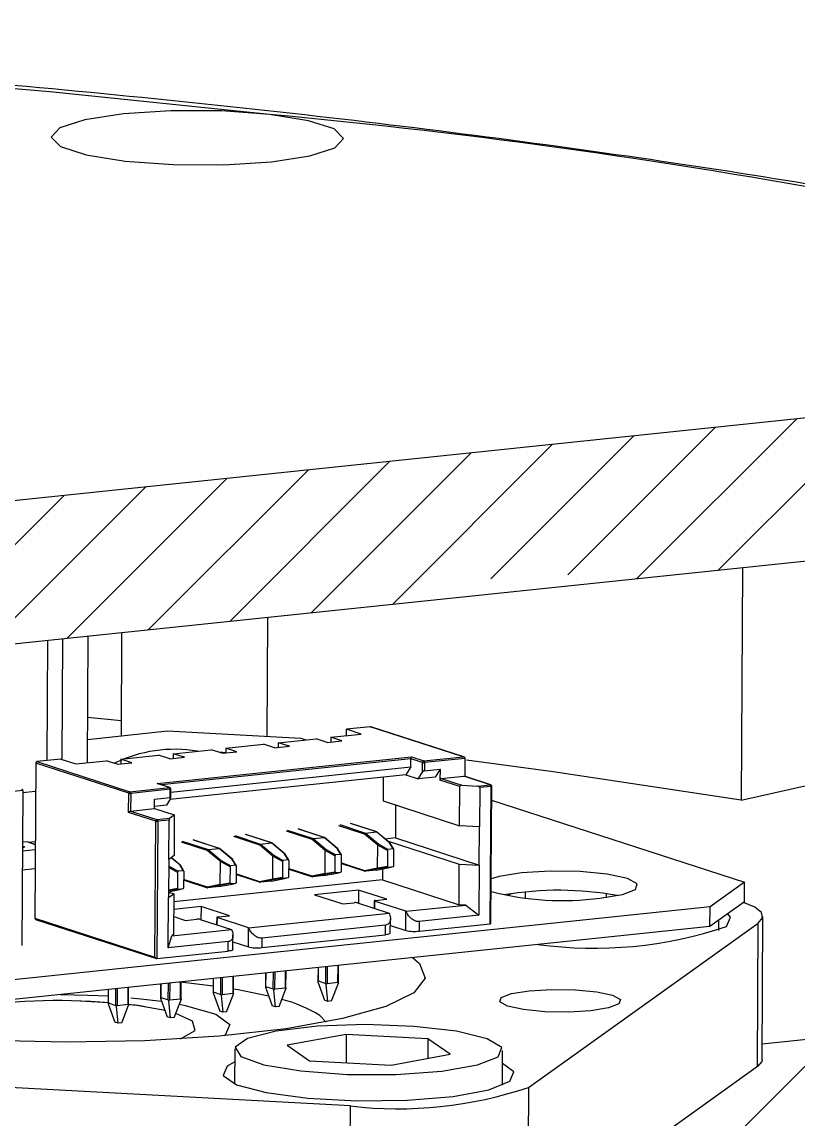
# Model space of a CAD drawing. Header units: millimetres. Extents: x 0 to 1189, y 0 to 841.
# Drawn here: x 637.2 to 685.1, y 663.8 to 731.4 of the extents above; entities that cross this region are included whole.
import ezdxf

# ---------------------------------------------------------------- set-up
doc = ezdxf.new("R2010")
doc.units = ezdxf.units.MM

# ---------------------------------------------------------------- blocks, each defined once
blk = doc.blocks.new('SW_HATCH_0')
at = {"color": 0, "linetype": 'Continuous', "lineweight": 18}
for p, q in [((91.619, 392.458), (101.487, 402.326)), ((96.634, 392.982), (106.502, 402.85)), ((87.372, 392.701), (96.472, 401.801)), ((82.64, 392.458), (91.457, 401.276)), ((71.56, 390.359), (81.428, 400.227)), ((76.575, 390.884), (86.443, 400.752)), ((66.545, 389.835), (76.413, 399.702)), ((61.531, 389.31), (71.399, 399.178)), ((56.516, 388.785), (66.384, 398.653)), ((46.486, 387.736), (56.354, 397.604)), ((51.501, 388.261), (61.369, 398.129)), ((93.991, 354.419), (103.859, 364.286))]:
    blk.add_line(p, q, dxfattribs=at)

msp = doc.modelspace()

# ---------------------------------------------------------------- linework, layer by layer
at = {"color": 7, "linetype": 'Continuous', "lineweight": 25}
for p, q in [((727.718, 711.381), (375.926, 674.578)), ((735.429, 703.352), (375.877, 665.738)), ((681.638, 697.724), (681.558, 683.416)), ((652.345, 687.339), (652.385, 694.664)), ((643.38, 693.722), (643.345, 687.371)), ((638.803, 685.85), (638.844, 693.248)), ((639.716, 685.913), (639.758, 693.343)), ((641.31, 693.506), (641.266, 685.716)), ((643.35, 688.294), (641.282, 688.497)), ((641.274, 687.154), (646.212, 687.671)), ((646.212, 687.671), (654.424, 687.227)), ((657.23, 687.386), (657.232, 687.778)), ((658.706, 687.932), (657.232, 687.778)), ((658.143, 687.482), (657.232, 687.778)), ((664.434, 686.075), (658.706, 687.932)), ((664.478, 686.067), (658.733, 687.929)), ((649.801, 686.609), (652.129, 686.853)), ((652.813, 686.631), (652.129, 686.853)), ((653.035, 686.948), (653.033, 686.654)), ((653.035, 686.948), (655.363, 687.191)), ((653.718, 686.726), (653.035, 686.948)), ((654.424, 687.227), (654.736, 687.126)), ((656.046, 686.969), (655.363, 687.191)), ((656.046, 686.969), (656.952, 687.064)), ((656.268, 687.286), (656.266, 686.992)), ((656.268, 687.286), (658.143, 687.482)), ((656.952, 687.064), (656.268, 687.286)), ((643.335, 685.933), (645.663, 686.176)), ((646.346, 685.955), (645.663, 686.176)), ((646.568, 686.271), (646.566, 685.978)), ((646.568, 686.271), (648.896, 686.515)), ((647.252, 686.049), (646.568, 686.271)), ((649.58, 686.293), (648.896, 686.515)), ((649.844, 686.321), (649.361, 686.364)), ((649.58, 686.293), (650.485, 686.388)), ((649.801, 686.609), (649.8, 686.316)), ((650.485, 686.388), (649.801, 686.609)), ((652.813, 686.631), (653.718, 686.726)), ((638.09, 685.687), (638.036, 676.139)), ((643.818, 683.83), (638.09, 685.687)), ((639.642, 685.937), (638.168, 685.783)), ((638.168, 685.783), (643.896, 683.926)), ((639.642, 685.937), (640.554, 685.642)), ((640.554, 685.642), (642.429, 685.838)), ((643.113, 685.616), (642.429, 685.838)), ((643.113, 685.616), (644.018, 685.711)), ((643.335, 685.933), (643.333, 685.639)), ((644.018, 685.711), (643.335, 685.933)), ((645.568, 684.427), (661.243, 686.067)), ((661.211, 685.956), (645.834, 684.347)), ((646.346, 685.955), (647.252, 686.049)), ((661.208, 685.455), (661.211, 685.956)), ((661.925, 685.724), (661.211, 685.956)), ((661.243, 686.067), (662.003, 685.821)), ((661.922, 685.135), (661.925, 685.724)), ((662.003, 685.821), (664.434, 686.075)), ((662.048, 685.717), (662.045, 685.216)), ((664.557, 685.98), (662.048, 685.717)), ((664.551, 684.862), (664.557, 685.98)), ((660.901, 684.964), (646.358, 683.442)), ((646.416, 683.907), (661.208, 685.455)), ((659.499, 684.817), (659.49, 683.355)), ((661.208, 685.455), (660.901, 684.964)), ((660.901, 684.964), (661.661, 684.717)), ((661.661, 684.717), (661.922, 685.135)), ((662.695, 684.826), (661.661, 684.717)), ((662.045, 685.216), (663.002, 685.317)), ((663.002, 685.317), (662.695, 684.826)), ((663.002, 685.317), (662.999, 684.639)), ((663.077, 684.735), (664.473, 684.881)), ((666.099, 684.354), (664.473, 684.881)), ((666.127, 684.352), (664.501, 684.879)), ((643.896, 683.926), (646.328, 684.181)), ((646.328, 684.181), (645.568, 684.427)), ((646.355, 684.178), (645.611, 684.419)), ((664.214, 684.245), (662.999, 684.639)), ((663.077, 684.735), (664.338, 684.326)), ((664.201, 681.828), (664.214, 684.245)), ((664.338, 684.326), (665.323, 684.273)), ((665.323, 684.273), (666.099, 684.354)), ((665.446, 684.178), (665.433, 681.762)), ((666.144, 684.251), (665.446, 684.178)), ((666.097, 675.794), (666.144, 684.251)), ((666.142, 675.852), (666.189, 684.265)), ((681.558, 683.416), (687.291, 684.684)), ((637.286, 684.006), (627.456, 682.978)), ((637.286, 684.006), (637.232, 674.458)), ((638.08, 683.938), (637.285, 683.855)), ((643.811, 682.651), (643.818, 683.83)), ((643.941, 683.823), (643.935, 682.733)), ((646.373, 684.078), (643.941, 683.823)), ((645.409, 682.887), (645.413, 683.476)), ((645.413, 683.476), (646.37, 683.577)), ((646.401, 683.511), (646.14, 683.094)), ((646.37, 683.577), (646.373, 684.078)), ((646.414, 683.546), (646.417, 684.092)), ((643.935, 682.733), (645.409, 682.887)), ((645.409, 682.887), (646.625, 682.493)), ((646.14, 683.094), (645.41, 683.017)), ((659.49, 683.355), (664.201, 681.828)), ((660.265, 683.104), (660.253, 681.079)), ((666.184, 683.415), (681.774, 678.361)), ((645.483, 682.109), (643.811, 682.651)), ((643.935, 682.733), (645.561, 682.206)), ((645.436, 673.74), (645.483, 682.109)), ((645.561, 682.206), (646.337, 682.287)), ((646.304, 682.176), (645.606, 682.103)), ((646.291, 679.759), (646.304, 682.176)), ((646.337, 682.287), (646.625, 682.493)), ((646.625, 682.493), (646.611, 679.988)), ((645.606, 682.103), (645.559, 673.645)), ((655.126, 680.979), (653.534, 681.495)), ((653.586, 681.559), (655.182, 681.042)), ((655.854, 681.113), (654.259, 681.63)), ((655.872, 681.111), (654.277, 681.628)), ((658.359, 681.317), (656.767, 681.833)), ((656.82, 681.898), (658.415, 681.38)), ((659.087, 681.451), (657.492, 681.968)), ((659.106, 681.449), (657.51, 681.966)), ((658.415, 681.38), (659.087, 681.451)), ((659.894, 680.768), (659.087, 681.451)), ((659.929, 680.756), (659.119, 681.442)), ((665.433, 681.762), (664.201, 681.828)), ((665.419, 679.404), (665.433, 681.762)), ((637.56, 680.842), (637.268, 680.812)), ((638.062, 680.68), (637.56, 680.842)), ((637.636, 680.818), (638.063, 680.862)), ((637.636, 680.818), (638.062, 680.68)), ((648.659, 680.303), (647.067, 680.818)), ((647.119, 680.883), (648.715, 680.366)), ((649.387, 680.436), (647.792, 680.953)), ((649.406, 680.434), (647.81, 680.951)), ((651.892, 680.641), (650.301, 681.157)), ((650.353, 681.221), (651.948, 680.704)), ((652.621, 680.774), (651.025, 681.291)), ((652.639, 680.772), (651.043, 681.29)), ((651.948, 680.704), (652.621, 680.774)), ((653.428, 680.092), (652.621, 680.774)), ((653.462, 680.08), (652.652, 680.765)), ((655.932, 680.296), (655.126, 680.979)), ((655.182, 681.042), (655.854, 681.113)), ((655.182, 681.042), (655.988, 680.359)), ((656.661, 680.43), (655.854, 681.113)), ((656.695, 680.418), (655.886, 681.103)), ((659.166, 680.634), (658.359, 681.317)), ((658.415, 681.38), (659.222, 680.698)), ((660.253, 681.079), (659.625, 681.013)), ((659.747, 680.91), (664.188, 679.471)), ((660.114, 680.406), (659.894, 680.768)), ((660.253, 681.079), (665.419, 679.404)), ((637.265, 680.29), (638.06, 680.374)), ((637.266, 680.571), (637.358, 680.551)), ((637.305, 680.546), (637.266, 680.555)), ((637.305, 680.543), (637.266, 680.552)), ((637.305, 680.546), (637.305, 680.543)), ((637.349, 680.524), (637.305, 680.543)), ((637.342, 680.5), (637.342, 680.497)), ((637.349, 680.515), (637.349, 680.52)), ((649.466, 679.62), (648.659, 680.303)), ((648.715, 680.366), (649.387, 680.436)), ((648.715, 680.366), (649.522, 679.683)), ((650.194, 679.753), (649.387, 680.436)), ((650.229, 679.741), (649.419, 680.427)), ((652.699, 679.958), (651.892, 680.641)), ((651.948, 680.704), (652.755, 680.021)), ((653.647, 679.729), (653.428, 680.092)), ((655.925, 678.898), (655.932, 680.296)), ((656.529, 679.974), (655.933, 680.3)), ((655.988, 680.359), (656.579, 680.036)), ((656.881, 680.067), (656.661, 680.43)), ((656.922, 680.047), (656.702, 680.409)), ((659.158, 679.236), (659.166, 680.634)), ((659.762, 680.312), (659.166, 680.638)), ((659.222, 680.698), (659.812, 680.374)), ((659.762, 680.312), (659.757, 679.332)), ((660.114, 680.406), (659.812, 680.374)), ((660.156, 680.385), (659.936, 680.747)), ((660.158, 679.374), (660.164, 680.354)), ((646.291, 679.759), (646.278, 677.402)), ((646.611, 679.988), (646.291, 679.759)), ((646.961, 679.415), (646.434, 679.861)), ((646.995, 679.403), (646.445, 679.869)), ((647.181, 679.053), (646.961, 679.415)), ((649.458, 678.221), (649.466, 679.62)), ((650.062, 679.297), (649.466, 679.624)), ((649.522, 679.683), (650.112, 679.359)), ((650.414, 679.391), (650.194, 679.753)), ((650.456, 679.37), (650.236, 679.733)), ((652.691, 678.559), (652.699, 679.958)), ((653.295, 679.635), (652.699, 679.962)), ((652.755, 680.021), (653.346, 679.698)), ((653.295, 679.635), (653.29, 678.655)), ((653.647, 679.729), (653.346, 679.698)), ((653.689, 679.708), (653.469, 680.071)), ((653.692, 678.697), (653.697, 679.677)), ((656.529, 679.974), (656.523, 678.993)), ((656.881, 680.067), (656.579, 680.036)), ((656.925, 679.035), (656.93, 680.016)), ((656.928, 679.538), (658.346, 679.078)), ((656.928, 679.497), (658.384, 679.025)), ((664.174, 676.966), (664.188, 679.471)), ((664.188, 679.471), (665.419, 679.404)), ((665.419, 679.404), (665.402, 676.31)), ((637.258, 679.112), (638.054, 679.195)), ((646.829, 678.959), (646.288, 679.255)), ((646.289, 679.344), (646.879, 679.021)), ((646.829, 678.959), (646.823, 677.979)), ((647.181, 679.053), (646.879, 679.021)), ((647.222, 679.032), (647.002, 679.394)), ((647.225, 678.021), (647.23, 679.001)), ((650.062, 679.297), (650.056, 678.317)), ((650.414, 679.391), (650.112, 679.359)), ((650.458, 678.359), (650.464, 679.339)), ((650.461, 678.861), (651.88, 678.401)), ((650.461, 678.82), (651.917, 678.348)), ((653.694, 679.199), (655.113, 678.74)), ((653.694, 679.159), (655.15, 678.687)), ((655.113, 678.74), (655.925, 678.898)), ((655.98, 678.843), (655.168, 678.685)), ((655.841, 678.755), (655.168, 678.685)), ((655.841, 678.755), (656.652, 678.913)), ((655.845, 678.756), (656.659, 678.914)), ((655.925, 678.894), (656.523, 678.993)), ((656.573, 678.942), (655.98, 678.843)), ((656.573, 678.942), (656.875, 678.973)), ((656.652, 678.913), (656.875, 678.973)), ((656.652, 678.913), (656.66, 678.916)), ((656.659, 678.914), (656.882, 678.975)), ((658.346, 679.078), (659.158, 679.236)), ((659.213, 679.181), (658.402, 679.023)), ((659.074, 679.093), (658.402, 679.023)), ((659.074, 679.093), (659.886, 679.252)), ((659.078, 679.094), (659.892, 679.253)), ((659.158, 679.232), (659.757, 679.332)), ((659.806, 679.28), (659.213, 679.181)), ((659.467, 679.17), (659.463, 678.493)), ((659.806, 679.28), (660.108, 679.312)), ((659.886, 679.252), (660.108, 679.312)), ((659.886, 679.252), (659.893, 679.254)), ((659.893, 679.253), (660.116, 679.313)), ((659.463, 678.493), (646.595, 677.147)), ((647.227, 678.482), (648.683, 678.01)), ((647.228, 678.523), (648.646, 678.063)), ((648.646, 678.063), (649.458, 678.221)), ((649.513, 678.166), (648.702, 678.008)), ((649.374, 678.079), (648.702, 678.008)), ((649.374, 678.079), (650.186, 678.237)), ((649.378, 678.079), (650.192, 678.238)), ((649.458, 678.217), (650.056, 678.317)), ((650.106, 678.265), (649.513, 678.166)), ((650.106, 678.265), (650.408, 678.297)), ((650.186, 678.237), (650.408, 678.297)), ((650.186, 678.237), (650.193, 678.239)), ((650.193, 678.238), (650.415, 678.298)), ((651.88, 678.401), (652.691, 678.559)), ((652.747, 678.505), (651.935, 678.346)), ((652.608, 678.417), (651.935, 678.346)), ((652.608, 678.417), (653.419, 678.575)), ((652.611, 678.417), (653.425, 678.576)), ((652.692, 678.555), (653.29, 678.655)), ((653.339, 678.604), (652.747, 678.505)), ((653.339, 678.604), (653.641, 678.635)), ((653.419, 678.575), (653.641, 678.635)), ((653.419, 678.575), (653.427, 678.578)), ((653.426, 678.576), (653.649, 678.636)), ((659.463, 678.493), (664.174, 676.966)), ((681.774, 678.361), (679.639, 676.835)), ((681.767, 677.149), (681.774, 678.361)), ((646.261, 674.307), (646.278, 677.402)), ((646.278, 677.402), (646.598, 677.631)), ((646.28, 677.888), (646.823, 677.979)), ((646.873, 677.927), (646.28, 677.828)), ((646.28, 677.767), (646.958, 677.899)), ((646.28, 677.767), (646.952, 677.898)), ((646.28, 677.734), (646.598, 677.631)), ((646.598, 677.631), (646.584, 675.126)), ((646.873, 677.927), (647.175, 677.959)), ((646.952, 677.898), (647.175, 677.959)), ((646.952, 677.898), (646.96, 677.901)), ((646.959, 677.9), (647.182, 677.96)), ((657.978, 677.865), (655.262, 677.581)), ((655.262, 677.581), (657.01, 677.014)), ((657.978, 677.865), (657.974, 677.062)), ((659.726, 677.299), (657.978, 677.865)), ((667.363, 677.638), (667.195, 677.518)), ((668.243, 677.744), (668.241, 677.374)), ((673.25, 677.644), (673.249, 677.418)), ((679.639, 676.835), (633.079, 671.964)), ((648.278, 676.85), (646.593, 676.674)), ((648.278, 676.85), (648.274, 676.048)), ((650.025, 676.284), (648.278, 676.85)), ((657.01, 677.014), (657.721, 677.089)), ((657.926, 677.078), (659.863, 676.45)), ((658.94, 677.2), (658.938, 676.75)), ((658.961, 677.186), (658.958, 676.743)), ((660.898, 676.558), (658.961, 677.186)), ((659.014, 677.224), (659.726, 677.299)), ((660.898, 676.558), (664.584, 676.944)), ((664.584, 676.944), (664.174, 676.966)), ((664.584, 676.944), (665.402, 676.31)), ((681.767, 677.149), (679.633, 675.622)), ((679.633, 675.622), (679.639, 676.835)), ((638.036, 676.139), (645.436, 673.74)), ((638.086, 676.061), (645.532, 673.648)), ((646.59, 676.233), (647.309, 676)), ((647.309, 676), (648.021, 676.074)), ((648.226, 676.063), (650.163, 675.435)), ((649.24, 676.186), (649.238, 675.735)), ((649.261, 676.171), (649.258, 675.728)), ((651.198, 675.543), (649.261, 676.171)), ((649.314, 676.209), (650.025, 676.284)), ((651.198, 675.543), (659.863, 676.45)), ((659.94, 675.214), (659.944, 676.1)), ((660.892, 675.379), (660.898, 676.558)), ((665.402, 676.31), (661.716, 675.924)), ((680.186, 675.374), (680.189, 676.02)), ((682.849, 667.408), (682.898, 676.248)), ((679.633, 675.622), (633.072, 670.752)), ((646.477, 675.049), (650.163, 675.435)), ((651.191, 674.365), (651.198, 675.543)), ((659.647, 675.708), (652.016, 674.91)), ((659.643, 675.118), (659.647, 675.708)), ((659.942, 675.687), (660.892, 675.379)), ((661.716, 675.924), (661.713, 675.335)), ((661.713, 675.335), (666.097, 675.794)), ((668.46, 665.711), (682.609, 675.828)), ((682.56, 666.987), (682.609, 675.828)), ((646.261, 674.307), (646.477, 675.049)), ((649.947, 674.693), (646.261, 674.307)), ((646.584, 675.126), (646.477, 675.049)), ((649.943, 674.104), (649.947, 674.693)), ((650.239, 674.199), (650.244, 675.085)), ((650.242, 674.672), (651.191, 674.365)), ((652.013, 674.32), (659.643, 675.118)), ((652.016, 674.91), (652.013, 674.32)), ((645.559, 673.645), (649.943, 674.104)), ((652.252, 672.758), (652.247, 671.903)), ((652.26, 672.759), (652.255, 671.931)), ((652.726, 671.778), (652.732, 672.808)), ((652.814, 672.817), (652.809, 671.774)), ((653.481, 671.844), (653.487, 672.887)), ((653.511, 671.82), (653.517, 672.89)), ((655.485, 673.096), (655.48, 672.241)), ((655.493, 673.097), (655.489, 672.269)), ((655.96, 672.117), (655.966, 673.147)), ((656.048, 673.155), (656.042, 672.112)), ((656.715, 672.182), (656.72, 673.226)), ((656.744, 672.158), (656.75, 673.229)), ((645.785, 672.082), (645.78, 671.227)), ((645.793, 672.082), (645.789, 671.254)), ((646.26, 671.102), (646.265, 672.132)), ((646.348, 672.14), (646.342, 671.097)), ((647.014, 671.168), (647.02, 672.211)), ((647.044, 671.144), (647.05, 672.214)), ((649.018, 672.42), (649.014, 671.565)), ((649.027, 672.421), (649.022, 671.593)), ((649.493, 671.44), (649.499, 672.47)), ((649.581, 672.479), (649.575, 671.436)), ((650.248, 671.506), (650.254, 672.549)), ((650.277, 671.482), (650.283, 672.552)), ((655.482, 672.213), (655.892, 671.077)), ((655.489, 672.269), (655.96, 672.117)), ((656.098, 671.01), (655.996, 672.047)), ((656.042, 672.112), (656.715, 672.182)), ((656.32, 671.033), (656.742, 672.125)), ((656.743, 672.158), (656.742, 672.125)), ((642.552, 671.743), (642.547, 670.888)), ((642.56, 671.744), (642.555, 670.916)), ((643.026, 670.764), (643.032, 671.794)), ((643.114, 671.802), (643.108, 670.759)), ((643.781, 670.829), (643.787, 671.872)), ((643.81, 670.805), (643.816, 671.876)), ((649.015, 671.537), (649.425, 670.4)), ((649.022, 671.593), (649.493, 671.44)), ((649.631, 670.333), (649.529, 671.37)), ((649.575, 671.436), (650.248, 671.506)), ((649.853, 670.356), (650.275, 671.448)), ((650.276, 671.482), (650.275, 671.448)), ((652.249, 671.875), (652.659, 670.738)), ((652.255, 671.931), (652.726, 671.778)), ((652.865, 670.671), (652.763, 671.708)), ((652.809, 671.774), (653.481, 671.844)), ((653.086, 670.695), (653.508, 671.787)), ((653.51, 671.82), (653.508, 671.787)), ((682.855, 668.4), (716.511, 671.921)), ((642.582, 670.921), (640.832, 671.016)), ((642.549, 670.86), (642.958, 669.724)), ((642.555, 670.916), (643.026, 670.764)), ((643.165, 669.657), (643.063, 670.694)), ((643.108, 670.759), (643.781, 670.829)), ((643.386, 669.68), (643.808, 670.772)), ((643.809, 670.805), (643.808, 670.772)), ((644.31, 670.745), (643.848, 670.802)), ((646.056, 670.438), (644.31, 670.745)), ((645.782, 671.199), (646.192, 670.062)), ((645.789, 671.254), (646.26, 671.102)), ((646.398, 669.995), (646.296, 671.032)), ((646.342, 671.097), (647.014, 671.168)), ((646.619, 670.018), (647.042, 671.11)), ((647.043, 671.144), (647.042, 671.11)), ((652.865, 670.671), (652.659, 670.738)), ((653.086, 670.695), (652.865, 670.671)), ((656.098, 671.01), (655.892, 671.077)), ((656.32, 671.033), (656.098, 671.01)), ((646.398, 669.995), (646.192, 670.062)), ((646.619, 670.018), (646.398, 669.995)), ((649.631, 670.333), (649.425, 670.4)), ((649.853, 670.356), (649.631, 670.333)), ((655.98, 669.733), (655.6, 670.129)), ((643.165, 669.657), (642.958, 669.724)), ((643.386, 669.68), (643.165, 669.657)), ((648.584, 668.8), (648.584, 668.83)), ((657.224, 668.973), (653.578, 668.3)), ((657.224, 668.973), (657.215, 667.233)), ((662.253, 668.701), (657.224, 668.973)), ((662.253, 668.701), (662.247, 667.499)), ((663.636, 667.756), (662.253, 668.701)), ((650.357, 668.074), (650.345, 665.927)), ((653.578, 668.3), (654.96, 667.354)), ((666.845, 665.835), (666.857, 667.982)), ((657.485, 664.563), (603.049, 667.505)), ((654.96, 667.354), (659.989, 667.083)), ((659.989, 667.083), (663.636, 667.756)), ((682.56, 666.987), (668.411, 656.87)), ((668.46, 665.711), (668.411, 656.87)), ((657.436, 655.722), (657.485, 664.563))]:
    msp.add_line(p, q, dxfattribs=at)
at = {"color": 7, "linetype": 'Continuous', "lineweight": 25, "flags": 128}
for points in [[(652.491, 725.661), (638.951, 727.05), (624.923, 728.248), (610.486, 729.249), (595.721, 730.046), (580.711, 730.637), (565.539, 731.017), (550.291, 731.185), (535.051, 731.138), (519.904, 730.879), (504.937, 730.407), (490.231, 729.726), (475.87, 728.84), (461.934, 727.753), (448.5, 726.471)], [(652.491, 725.661), (649.546, 725.873), (646.421, 725.885), (643.492, 725.697), (641.112, 725.33), (639.57, 724.829), (639.05, 724.255), (639.616, 723.676), (641.199, 723.163), (643.609, 722.777), (646.554, 722.566), (649.679, 722.553), (652.608, 722.742), (654.987, 723.108), (656.53, 723.609), (657.05, 724.184), (656.484, 724.762), (654.901, 725.275), (652.491, 725.661)], [(658.706, 687.932), (658.721, 687.932), (658.733, 687.929)], [(681.558, 683.416), (669.975, 685.144), (664.637, 685.861)], [(664.473, 684.881), (664.489, 684.881), (664.501, 684.879)], [(646.355, 684.178), (646.343, 684.181), (646.328, 684.181)], [(666.127, 684.352), (666.114, 684.354), (666.099, 684.354)], [(666.144, 684.251), (666.159, 684.253), (666.171, 684.255), (666.18, 684.258), (666.186, 684.261), (666.189, 684.265), (666.189, 684.265)], [(646.373, 684.078), (646.387, 684.079), (646.399, 684.082), (646.408, 684.085), (646.414, 684.088), (646.417, 684.091), (646.417, 684.092)], [(672.853, 677.371), (674.241, 677.595), (675.051, 677.904), (675.158, 678.251), (674.548, 678.583), (673.312, 678.849), (671.639, 679.01), (669.784, 679.04), (668.029, 678.935), (666.641, 678.711), (666.157, 678.565)], [(659.014, 677.224), (658.99, 677.221), (658.971, 677.217), (658.955, 677.213), (658.945, 677.207), (658.94, 677.202), (658.942, 677.197), (658.949, 677.191), (658.961, 677.186)], [(682.609, 675.828), (682.883, 676.153), (682.812, 676.483), (682.399, 676.806), (681.696, 677.098)], [(649.314, 676.209), (649.29, 676.206), (649.27, 676.202), (649.255, 676.198), (649.245, 676.193), (649.24, 676.187), (649.241, 676.182), (649.248, 676.176), (649.261, 676.171)], [(680.65, 675.623), (680.899, 676.205), (680.73, 676.407)], [(659.94, 675.214), (659.939, 675.207), (659.92, 675.186), (659.88, 675.165), (659.818, 675.147), (659.739, 675.131), (659.643, 675.118)], [(650.239, 674.199), (650.238, 674.192), (650.22, 674.171), (650.179, 674.15), (650.118, 674.132), (650.038, 674.116), (649.943, 674.104)], [(661.309, 673.705), (661.746, 673.342), (662.089, 672.432), (661.382, 671.534)], [(649.016, 671.954), (647.01, 672.189), (646.907, 672.199)], [(661.382, 671.534), (659.656, 670.692), (656.992, 669.944), (653.516, 669.325), (649.389, 668.865), (644.805, 668.584), (639.978, 668.497), (635.133, 668.606), (633.028, 668.717)], [(639.608, 671.435), (641.296, 671.4), (642.549, 671.34)], [(652.443, 671.337), (650.571, 671.716), (650.279, 671.765)], [(674.031, 670.85), (673.394, 670.607), (672.301, 670.431), (670.919, 670.348), (669.458, 670.372), (668.141, 670.498), (667.168, 670.708), (666.688, 670.97), (666.772, 671.243), (667.41, 671.486), (668.502, 671.662), (669.884, 671.745), (671.345, 671.721), (672.662, 671.595), (673.635, 671.385), (674.116, 671.123), (674.031, 670.85)], [(643.953, 671.234), (644.568, 671.173), (645.849, 671.014)], [(646.935, 670.834), (647.299, 670.762), (649.195, 670.211), (650.05, 669.579), (649.771, 668.936), (649.71, 668.892)], [(647.009, 668.693), (647.911, 669.213), (647.758, 669.791), (646.714, 670.264)], [(666.591, 667.596), (666.802, 668.162), (665.906, 668.709), (664.024, 669.164), (661.41, 669.466), (658.418, 669.573), (655.451, 669.472), (652.911, 669.176), (651.14, 668.725), (650.377, 668.179), (650.726, 667.614), (652.139, 667.104), (654.426, 666.719), (657.277, 666.51), (660.308, 666.507), (663.109, 666.709), (665.302, 667.089), (666.591, 667.596)], [(650.352, 667.274), (649.888, 667.025), (649.639, 666.443), (650.471, 665.874), (652.283, 665.388), (654.856, 665.042), (657.882, 664.878), (660.993, 664.917), (663.816, 665.153), (666.009, 665.558), (667.309, 666.084), (667.309, 666.084)], [(682.849, 667.408), (682.834, 667.312), (682.56, 666.987)], [(667.309, 666.084), (667.558, 666.666), (666.852, 667.182)]]:
    msp.add_lwpolyline(points, dxfattribs=at)
at = {"color": 7, "linetype": 'Continuous', "lineweight": 25}
for centre, radius, start, end in [((615.242, 324.166), 403.22, 73.80285, 84.69952), ((646.677, 677.934), 8.605, 80.75369, 115.8555), ((638.185, 685.69), 0.0952, 100.30875, 181.74194), ((662.02, 685.727), 0.0952, 100.30875, 181.74194), ((662.006, 686.077), 0.362, 257.10535, 276.70745), ((661.939, 685.731), 0.11, 352.8319, 54.37852), ((646.263, 684.091), 0.11, 352.8319, 54.37852), ((646.327, 684.092), 0.09, 359.68076, 72.03992), ((663.094, 684.642), 0.0952, 100.30875, 181.74194), ((666.035, 684.265), 0.11, 352.8319, 54.37852), ((666.099, 684.266), 0.09, 359.68076, 72.03992), ((637.176, 684.02), 0.11, 352.8319, 54.37853), ((643.913, 683.833), 0.0952, 100.30875, 181.74194), ((643.899, 684.183), 0.362, 257.10535, 276.70745), ((643.832, 683.837), 0.11, 352.8319, 54.37852), ((645.578, 682.112), 0.0952, 100.30875, 181.74194), ((645.564, 682.462), 0.362, 257.10535, 276.70745), ((645.497, 682.116), 0.11, 352.8319, 54.37852), ((670.541, 694.25), 17.037, 255.07424, 277.80104), ((670.328, 657.755), 20.098, 79.67382, 99.6877), ((657.791, 676.489), 0.604, 77.10535, 96.70745), ((638.114, 676.134), 0.0782, 176.62846, 248.87357), ((648.091, 675.474), 0.604, 77.10535, 96.70745), ((661.431, 677.734), 2.416, 257.10535, 276.70745), ((672.47, 699.921), 25.638, 262.3036, 288.60444), ((651.731, 676.719), 2.416, 257.10535, 276.70745), ((639.445, 633.356), 37.698, 85.17976, 99.24498), ((651.351, 663.4), 7.958, 57.73039, 76.16806), ((660.423, 689.511), 25.121, 263.28513, 288.65927)]:
    msp.add_arc(centre, radius, start, end, dxfattribs=at)
for points, knots in [([(730.444, 711.101), (729.127, 711.518), (725.242, 712.747), (718.22, 714.688), (709.159, 716.876), (699.435, 718.921), (689.097, 720.824), (678.176, 722.582), (666.713, 724.193), (654.755, 725.651), (642.35, 726.954), (629.551, 728.096), (616.411, 729.073), (602.989, 729.881), (589.341, 730.519), (575.529, 730.982), (561.613, 731.27), (547.654, 731.381), (533.715, 731.314), (519.856, 731.071), (506.14, 730.651), (492.627, 730.057), (479.376, 729.29), (466.445, 728.355), (453.89, 727.254), (441.765, 725.992), (430.122, 724.572), (419.008, 722.999), (408.469, 721.278), (398.544, 719.412), (389.27, 717.403), (380.675, 715.253), (372.781, 712.956), (365.601, 710.5), (359.137, 707.857), (353.382, 704.973), (348.564, 701.896), (344.773, 698.665), (341.971, 695.356), (340.063, 691.9), (338.935, 688.555), (338.901, 686.362), (338.886, 685.438)], [0, 0, 0, 0, 0.013683, 0.040388, 0.066882, 0.093196, 0.119382, 0.145475, 0.171498, 0.19747, 0.223402, 0.249304, 0.275183, 0.301044, 0.326892, 0.35273, 0.378563, 0.404392, 0.430221, 0.456051, 0.481886, 0.507727, 0.533579, 0.559445, 0.585329, 0.611237, 0.637175, 0.663154, 0.689184, 0.715282, 0.74147, 0.767779, 0.794257, 0.820973, 0.848028, 0.875571, 0.903756, 0.928611, 0.950145, 0.969264, 0.987052, 1, 1, 1, 1]), ([(661.211, 685.956), (661.211, 685.964), (661.212, 685.982), (661.216, 686.01), (661.223, 686.036), (661.233, 686.057), (661.24, 686.063), (661.243, 686.067)], [0, 0, 0, 0, 0.146754, 0.316126, 0.510248, 0.757793, 1, 1, 1, 1]), ([(664.557, 685.98), (664.556, 685.988), (664.554, 686.006), (664.538, 686.031), (664.511, 686.054), (664.475, 686.07), (664.448, 686.073), (664.434, 686.075)], [0, 0, 0, 0, 0.146754, 0.316126, 0.510248, 0.757793, 1, 1, 1, 1]), ([(662.045, 685.216), (662.038, 685.215), (662.021, 685.212), (661.994, 685.2), (661.965, 685.182), (661.939, 685.159), (661.927, 685.143), (661.922, 685.135)], [0, 0, 0, 0, 0.1467542, 0.3161257, 0.5102478, 0.7577933, 1, 1, 1, 1]), ([(645.611, 684.419), (645.61, 684.419), (645.596, 684.425), (645.582, 684.426), (645.568, 684.427)], [0, 0, 0, 0, 0.078174, 1, 1, 1, 1]), ([(664.338, 684.326), (664.321, 684.326), (664.287, 684.325), (664.248, 684.306), (664.226, 684.284), (664.216, 684.265), (664.215, 684.251), (664.214, 684.245)], [0, 0, 0, 0, 0.31012, 0.616121, 0.758896, 0.886022, 1, 1, 1, 1]), ([(665.446, 684.178), (665.445, 684.186), (665.443, 684.204), (665.426, 684.23), (665.4, 684.252), (665.364, 684.268), (665.337, 684.272), (665.323, 684.273)], [0, 0, 0, 0, 0.1467542, 0.3161257, 0.5102478, 0.7577933, 1, 1, 1, 1]), ([(646.401, 683.511), (646.407, 683.521), (646.417, 683.541), (646.413, 683.562), (646.4, 683.573), (646.387, 683.577), (646.375, 683.577), (646.37, 683.577)], [0, 0, 0, 0, 0.31012, 0.616121, 0.758896, 0.886022, 1, 1, 1, 1]), ([(643.811, 682.651), (643.819, 682.661), (643.834, 682.682), (643.867, 682.707), (643.896, 682.722), (643.917, 682.73), (643.929, 682.732), (643.935, 682.733)], [0, 0, 0, 0, 0.31012, 0.616121, 0.758896, 0.886022, 1, 1, 1, 1]), ([(646.337, 682.287), (646.332, 682.282), (646.324, 682.273), (646.313, 682.245), (646.308, 682.217), (646.305, 682.196), (646.305, 682.182), (646.304, 682.176)], [0, 0, 0, 0, 0.31012, 0.616121, 0.758896, 0.886022, 1, 1, 1, 1]), ([(659.119, 681.441), (659.114, 681.445), (659.105, 681.451), (659.093, 681.451), (659.087, 681.451)], [0, 0, 0, 0, 0.513007, 1, 1, 1, 1]), ([(652.652, 680.765), (652.647, 680.768), (652.638, 680.774), (652.626, 680.774), (652.621, 680.774)], [0, 0, 0, 0, 0.513007, 1, 1, 1, 1]), ([(655.126, 680.979), (655.127, 680.987), (655.13, 681.005), (655.146, 681.025), (655.164, 681.038), (655.176, 681.041), (655.182, 681.042)], [0, 0, 0, 0, 0.271315, 0.563805, 0.790595, 1, 1, 1, 1]), ([(655.885, 681.103), (655.881, 681.106), (655.872, 681.113), (655.86, 681.113), (655.854, 681.113)], [0, 0, 0, 0, 0.513007, 1, 1, 1, 1]), ([(658.359, 681.317), (658.36, 681.326), (658.364, 681.343), (658.379, 681.364), (658.397, 681.377), (658.409, 681.379), (658.415, 681.38)], [0, 0, 0, 0, 0.271315, 0.563805, 0.790595, 1, 1, 1, 1]), ([(659.935, 680.747), (659.932, 680.751), (659.927, 680.76), (659.912, 680.767), (659.9, 680.768), (659.894, 680.768)], [0, 0, 0, 0, 0.30246, 0.663384, 1, 1, 1, 1]), ([(637.266, 680.507), (637.274, 680.507), (637.292, 680.506), (637.307, 680.508), (637.316, 680.508)], [0, 0, 0, 0, 0.460895, 1, 1, 1, 1]), ([(637.342, 680.5), (637.318, 680.498), (637.292, 680.496), (637.267, 680.497), (637.266, 680.497)], [0, 0, 0, 0, 0.969124, 1, 1, 1, 1]), ([(637.342, 680.497), (637.318, 680.495), (637.292, 680.493), (637.267, 680.494), (637.266, 680.494)], [0, 0, 0, 0, 0.969124, 1, 1, 1, 1]), ([(637.316, 680.508), (637.323, 680.509), (637.339, 680.511), (637.355, 680.518), (637.349, 680.53), (637.323, 680.54), (637.305, 680.546)], [0, 0, 0, 0, 0.125131, 0.250047, 0.49906, 1, 1, 1, 1]), ([(637.358, 680.551), (637.381, 680.542), (637.411, 680.531), (637.409, 680.517), (637.394, 680.507), (637.363, 680.503), (637.342, 680.5)], [0, 0, 0, 0, 0.500012, 0.6256932, 0.7512012, 1, 1, 1, 1]), ([(637.407, 680.515), (637.407, 680.514), (637.407, 680.512), (637.392, 680.504), (637.362, 680.5), (637.342, 680.497)], [0, 0, 0, 0, 0.040213, 0.362037, 1, 1, 1, 1]), ([(648.659, 680.303), (648.66, 680.311), (648.663, 680.328), (648.679, 680.349), (648.697, 680.362), (648.709, 680.364), (648.715, 680.366)], [0, 0, 0, 0, 0.271315, 0.563805, 0.790595, 1, 1, 1, 1]), ([(649.419, 680.427), (649.414, 680.43), (649.405, 680.436), (649.393, 680.436), (649.387, 680.436)], [0, 0, 0, 0, 0.513007, 1, 1, 1, 1]), ([(651.892, 680.641), (651.894, 680.649), (651.897, 680.666), (651.912, 680.687), (651.931, 680.7), (651.942, 680.703), (651.948, 680.704)], [0, 0, 0, 0, 0.271315, 0.563805, 0.790595, 1, 1, 1, 1]), ([(653.468, 680.07), (653.466, 680.074), (653.46, 680.083), (653.445, 680.091), (653.433, 680.091), (653.428, 680.092)], [0, 0, 0, 0, 0.30246, 0.663384, 1, 1, 1, 1]), ([(655.933, 680.3), (655.933, 680.299), (655.933, 680.298), (655.932, 680.297), (655.932, 680.296)], [0, 0, 0, 0, 0.555442, 1, 1, 1, 1]), ([(655.933, 680.3), (655.935, 680.308), (655.94, 680.323), (655.956, 680.342), (655.973, 680.355), (655.983, 680.358), (655.988, 680.359)], [0, 0, 0, 0, 0.270113, 0.560973, 0.788136, 1, 1, 1, 1]), ([(656.701, 680.408), (656.699, 680.412), (656.694, 680.421), (656.679, 680.429), (656.667, 680.429), (656.661, 680.43)], [0, 0, 0, 0, 0.30246, 0.663384, 1, 1, 1, 1]), ([(659.166, 680.638), (659.169, 680.646), (659.173, 680.662), (659.189, 680.681), (659.206, 680.693), (659.217, 680.696), (659.222, 680.698)], [0, 0, 0, 0, 0.270113, 0.560973, 0.788136, 1, 1, 1, 1]), ([(659.166, 680.638), (659.166, 680.638), (659.166, 680.636), (659.166, 680.635), (659.166, 680.634)], [0, 0, 0, 0, 0.555442, 1, 1, 1, 1]), ([(659.812, 680.374), (659.805, 680.372), (659.79, 680.369), (659.773, 680.352), (659.764, 680.332), (659.763, 680.318), (659.762, 680.312)], [0, 0, 0, 0, 0.273222, 0.561394, 0.786639, 1, 1, 1, 1]), ([(660.164, 680.354), (660.163, 680.362), (660.161, 680.379), (660.148, 680.397), (660.131, 680.406), (660.12, 680.406), (660.114, 680.406)], [0, 0, 0, 0, 0.273222, 0.561394, 0.786639, 1, 1, 1, 1]), ([(647.001, 679.394), (646.999, 679.398), (646.993, 679.407), (646.978, 679.414), (646.967, 679.415), (646.961, 679.415)], [0, 0, 0, 0, 0.3024597, 0.6633837, 1, 1, 1, 1]), ([(649.466, 679.624), (649.468, 679.631), (649.473, 679.647), (649.489, 679.666), (649.506, 679.678), (649.516, 679.681), (649.522, 679.683)], [0, 0, 0, 0, 0.270113, 0.560973, 0.788136, 1, 1, 1, 1]), ([(649.466, 679.624), (649.466, 679.623), (649.466, 679.622), (649.466, 679.62), (649.466, 679.62)], [0, 0, 0, 0, 0.555442, 1, 1, 1, 1]), ([(650.235, 679.732), (650.232, 679.736), (650.227, 679.745), (650.212, 679.752), (650.2, 679.753), (650.194, 679.753)], [0, 0, 0, 0, 0.30246, 0.663384, 1, 1, 1, 1]), ([(652.699, 679.962), (652.702, 679.969), (652.707, 679.985), (652.722, 680.004), (652.739, 680.017), (652.75, 680.02), (652.755, 680.021)], [0, 0, 0, 0, 0.270113, 0.560973, 0.788136, 1, 1, 1, 1]), ([(652.699, 679.962), (652.699, 679.961), (652.699, 679.96), (652.699, 679.959), (652.699, 679.958)], [0, 0, 0, 0, 0.555442, 1, 1, 1, 1]), ([(653.346, 679.698), (653.338, 679.696), (653.324, 679.692), (653.307, 679.675), (653.297, 679.655), (653.296, 679.642), (653.295, 679.635)], [0, 0, 0, 0, 0.273222, 0.561394, 0.786639, 1, 1, 1, 1]), ([(653.697, 679.677), (653.696, 679.686), (653.695, 679.702), (653.681, 679.72), (653.664, 679.729), (653.653, 679.729), (653.647, 679.729)], [0, 0, 0, 0, 0.273222, 0.561394, 0.786639, 1, 1, 1, 1]), ([(656.579, 680.036), (656.572, 680.034), (656.557, 680.031), (656.54, 680.014), (656.53, 679.993), (656.529, 679.98), (656.529, 679.974)], [0, 0, 0, 0, 0.273222, 0.561394, 0.786639, 1, 1, 1, 1]), ([(656.93, 680.016), (656.93, 680.024), (656.928, 680.04), (656.915, 680.058), (656.898, 680.067), (656.886, 680.067), (656.881, 680.067)], [0, 0, 0, 0, 0.273222, 0.561394, 0.786639, 1, 1, 1, 1]), ([(646.879, 679.021), (646.872, 679.019), (646.857, 679.016), (646.84, 678.999), (646.83, 678.979), (646.829, 678.965), (646.829, 678.959)], [0, 0, 0, 0, 0.273222, 0.561394, 0.786639, 1, 1, 1, 1]), ([(647.23, 679.001), (647.229, 679.009), (647.228, 679.026), (647.215, 679.044), (647.198, 679.053), (647.186, 679.053), (647.181, 679.053)], [0, 0, 0, 0, 0.273222, 0.561394, 0.786639, 1, 1, 1, 1]), ([(650.112, 679.359), (650.105, 679.358), (650.09, 679.354), (650.073, 679.337), (650.064, 679.317), (650.062, 679.304), (650.062, 679.297)], [0, 0, 0, 0, 0.273222, 0.561394, 0.786639, 1, 1, 1, 1]), ([(650.464, 679.339), (650.463, 679.347), (650.461, 679.364), (650.448, 679.382), (650.431, 679.391), (650.42, 679.391), (650.414, 679.391)], [0, 0, 0, 0, 0.273222, 0.561394, 0.786639, 1, 1, 1, 1]), ([(655.113, 678.74), (655.114, 678.731), (655.117, 678.714), (655.133, 678.695), (655.151, 678.685), (655.163, 678.685), (655.168, 678.685)], [0, 0, 0, 0, 0.271315, 0.563805, 0.790595, 1, 1, 1, 1]), ([(655.925, 678.898), (655.925, 678.897), (655.925, 678.896), (655.925, 678.894), (655.925, 678.894)], [0, 0, 0, 0, 0.564082, 1, 1, 1, 1]), ([(655.925, 678.894), (655.927, 678.886), (655.932, 678.869), (655.947, 678.852), (655.964, 678.843), (655.975, 678.843), (655.98, 678.843)], [0, 0, 0, 0, 0.270113, 0.560973, 0.788136, 1, 1, 1, 1]), ([(656.523, 678.993), (656.524, 678.985), (656.526, 678.969), (656.539, 678.951), (656.556, 678.942), (656.567, 678.942), (656.573, 678.942)], [0, 0, 0, 0, 0.273222, 0.561394, 0.786639, 1, 1, 1, 1]), ([(656.875, 678.973), (656.882, 678.975), (656.897, 678.979), (656.914, 678.996), (656.923, 679.016), (656.924, 679.029), (656.925, 679.035)], [0, 0, 0, 0, 0.273222, 0.561394, 0.786639, 1, 1, 1, 1]), ([(658.346, 679.078), (658.348, 679.069), (658.351, 679.052), (658.366, 679.033), (658.384, 679.023), (658.396, 679.023), (658.402, 679.023)], [0, 0, 0, 0, 0.271315, 0.563805, 0.790595, 1, 1, 1, 1]), ([(659.158, 679.236), (659.158, 679.235), (659.158, 679.234), (659.158, 679.233), (659.158, 679.232)], [0, 0, 0, 0, 0.564082, 1, 1, 1, 1]), ([(659.158, 679.232), (659.161, 679.224), (659.165, 679.208), (659.181, 679.191), (659.198, 679.181), (659.208, 679.181), (659.213, 679.181)], [0, 0, 0, 0, 0.270113, 0.560973, 0.788136, 1, 1, 1, 1]), ([(659.757, 679.332), (659.757, 679.324), (659.759, 679.307), (659.772, 679.289), (659.789, 679.28), (659.801, 679.28), (659.806, 679.28)], [0, 0, 0, 0, 0.273222, 0.561394, 0.786639, 1, 1, 1, 1]), ([(660.108, 679.312), (660.115, 679.313), (660.13, 679.317), (660.147, 679.334), (660.157, 679.354), (660.158, 679.367), (660.158, 679.374)], [0, 0, 0, 0, 0.273222, 0.561394, 0.786639, 1, 1, 1, 1]), ([(648.646, 678.063), (648.648, 678.055), (648.651, 678.037), (648.666, 678.018), (648.684, 678.008), (648.696, 678.008), (648.702, 678.008)], [0, 0, 0, 0, 0.271315, 0.563805, 0.790595, 1, 1, 1, 1]), ([(649.458, 678.221), (649.458, 678.22), (649.458, 678.219), (649.458, 678.218), (649.458, 678.217)], [0, 0, 0, 0, 0.564082, 1, 1, 1, 1]), ([(649.458, 678.217), (649.46, 678.209), (649.465, 678.193), (649.48, 678.176), (649.497, 678.167), (649.508, 678.166), (649.513, 678.166)], [0, 0, 0, 0, 0.270113, 0.560973, 0.788136, 1, 1, 1, 1]), ([(650.056, 678.317), (650.057, 678.309), (650.059, 678.292), (650.072, 678.274), (650.089, 678.265), (650.101, 678.265), (650.106, 678.265)], [0, 0, 0, 0, 0.273222, 0.561394, 0.786639, 1, 1, 1, 1]), ([(650.408, 678.297), (650.415, 678.299), (650.43, 678.302), (650.447, 678.319), (650.457, 678.339), (650.458, 678.353), (650.458, 678.359)], [0, 0, 0, 0, 0.273222, 0.561394, 0.786639, 1, 1, 1, 1]), ([(651.88, 678.401), (651.881, 678.393), (651.884, 678.375), (651.899, 678.357), (651.917, 678.347), (651.929, 678.346), (651.935, 678.346)], [0, 0, 0, 0, 0.271315, 0.563805, 0.790595, 1, 1, 1, 1]), ([(652.691, 678.559), (652.691, 678.559), (652.691, 678.557), (652.692, 678.556), (652.692, 678.555)], [0, 0, 0, 0, 0.564082, 1, 1, 1, 1]), ([(652.692, 678.555), (652.694, 678.548), (652.699, 678.531), (652.714, 678.514), (652.731, 678.505), (652.741, 678.505), (652.747, 678.505)], [0, 0, 0, 0, 0.270113, 0.560973, 0.788136, 1, 1, 1, 1]), ([(653.29, 678.655), (653.291, 678.647), (653.292, 678.63), (653.306, 678.613), (653.322, 678.604), (653.334, 678.604), (653.339, 678.604)], [0, 0, 0, 0, 0.273222, 0.561394, 0.786639, 1, 1, 1, 1]), ([(653.641, 678.635), (653.648, 678.637), (653.663, 678.64), (653.68, 678.657), (653.69, 678.678), (653.691, 678.691), (653.692, 678.697)], [0, 0, 0, 0, 0.273222, 0.561394, 0.786639, 1, 1, 1, 1]), ([(646.823, 677.979), (646.824, 677.971), (646.826, 677.954), (646.839, 677.936), (646.856, 677.927), (646.867, 677.927), (646.873, 677.927)], [0, 0, 0, 0, 0.273222, 0.561394, 0.786639, 1, 1, 1, 1]), ([(647.175, 677.959), (647.182, 677.96), (647.196, 677.964), (647.213, 677.981), (647.223, 678.001), (647.224, 678.014), (647.225, 678.021)], [0, 0, 0, 0, 0.273222, 0.561394, 0.786639, 1, 1, 1, 1]), ([(659.863, 676.45), (659.897, 676.353), (659.963, 676.161), (659.936, 675.933), (659.849, 675.798), (659.759, 675.73), (659.683, 675.715), (659.647, 675.708)], [0, 0, 0, 0, 0.31012, 0.616121, 0.758896, 0.886022, 1, 1, 1, 1]), ([(661.716, 675.924), (661.665, 675.925), (661.556, 675.926), (661.373, 676.004), (661.184, 676.142), (661.013, 676.334), (660.936, 676.484), (660.898, 676.558)], [0, 0, 0, 0, 0.146754, 0.316126, 0.510248, 0.757793, 1, 1, 1, 1]), ([(650.163, 675.435), (650.197, 675.338), (650.263, 675.146), (650.236, 674.918), (650.149, 674.783), (650.059, 674.715), (649.983, 674.7), (649.947, 674.693)], [0, 0, 0, 0, 0.31012, 0.616121, 0.758896, 0.886022, 1, 1, 1, 1]), ([(652.016, 674.91), (651.965, 674.91), (651.856, 674.911), (651.673, 674.989), (651.484, 675.127), (651.313, 675.319), (651.236, 675.469), (651.198, 675.543)], [0, 0, 0, 0, 0.1467542, 0.3161257, 0.5102478, 0.7577933, 1, 1, 1, 1]), ([(666.097, 675.794), (666.104, 675.795), (666.119, 675.799), (666.134, 675.815), (666.142, 675.833), (666.141, 675.847), (666.141, 675.852)], [0, 0, 0, 0, 0.23784, 0.512335, 0.826942, 1, 1, 1, 1]), ([(645.436, 673.74), (645.444, 673.726), (645.459, 673.698), (645.491, 673.667), (645.52, 673.651), (645.541, 673.645), (645.553, 673.645), (645.559, 673.645)], [0, 0, 0, 0, 0.31012, 0.616121, 0.758896, 0.886022, 1, 1, 1, 1]), ([(655.489, 672.269), (655.488, 672.269), (655.486, 672.27), (655.483, 672.266), (655.479, 672.249), (655.481, 672.229), (655.482, 672.213)], [0, 0, 0, 0, 0.070079, 0.149639, 0.357904, 1, 1, 1, 1]), ([(655.996, 672.047), (655.99, 672.064), (655.981, 672.086), (655.969, 672.108), (655.963, 672.115), (655.961, 672.116), (655.96, 672.117)], [0, 0, 0, 0, 0.642096, 0.850361, 0.929921, 1, 1, 1, 1]), ([(656.042, 672.112), (656.04, 672.112), (656.037, 672.111), (656.028, 672.105), (656.012, 672.085), (656.003, 672.063), (655.996, 672.047)], [0, 0, 0, 0, 0.070079, 0.149639, 0.357904, 1, 1, 1, 1]), ([(656.742, 672.125), (656.74, 672.14), (656.737, 672.161), (656.727, 672.178), (656.72, 672.182), (656.716, 672.182), (656.715, 672.182)], [0, 0, 0, 0, 0.642096, 0.850361, 0.929921, 1, 1, 1, 1]), ([(649.022, 671.593), (649.021, 671.593), (649.019, 671.593), (649.016, 671.589), (649.012, 671.573), (649.014, 671.552), (649.015, 671.537)], [0, 0, 0, 0, 0.070079, 0.149639, 0.357904, 1, 1, 1, 1]), ([(649.529, 671.37), (649.523, 671.387), (649.515, 671.41), (649.502, 671.432), (649.496, 671.438), (649.494, 671.44), (649.493, 671.44)], [0, 0, 0, 0, 0.642096, 0.850361, 0.929921, 1, 1, 1, 1]), ([(649.575, 671.436), (649.573, 671.435), (649.57, 671.434), (649.562, 671.429), (649.545, 671.408), (649.536, 671.387), (649.529, 671.37)], [0, 0, 0, 0, 0.070079, 0.149639, 0.357904, 1, 1, 1, 1]), ([(650.275, 671.448), (650.273, 671.464), (650.271, 671.484), (650.26, 671.502), (650.253, 671.506), (650.249, 671.506), (650.248, 671.506)], [0, 0, 0, 0, 0.642096, 0.850361, 0.929921, 1, 1, 1, 1]), ([(652.255, 671.931), (652.255, 671.931), (652.252, 671.931), (652.249, 671.928), (652.246, 671.911), (652.247, 671.89), (652.249, 671.875)], [0, 0, 0, 0, 0.070079, 0.149639, 0.357904, 1, 1, 1, 1]), ([(652.763, 671.708), (652.756, 671.725), (652.748, 671.748), (652.735, 671.77), (652.73, 671.777), (652.728, 671.778), (652.726, 671.778)], [0, 0, 0, 0, 0.642096, 0.850361, 0.929921, 1, 1, 1, 1]), ([(652.809, 671.774), (652.807, 671.773), (652.803, 671.773), (652.795, 671.767), (652.778, 671.746), (652.769, 671.725), (652.763, 671.708)], [0, 0, 0, 0, 0.070079, 0.149639, 0.357904, 1, 1, 1, 1]), ([(653.508, 671.787), (653.507, 671.802), (653.504, 671.822), (653.493, 671.84), (653.486, 671.844), (653.483, 671.844), (653.481, 671.844)], [0, 0, 0, 0, 0.642096, 0.850361, 0.929921, 1, 1, 1, 1]), ([(642.555, 670.916), (642.554, 670.916), (642.552, 670.917), (642.549, 670.913), (642.546, 670.896), (642.547, 670.876), (642.549, 670.86)], [0, 0, 0, 0, 0.070079, 0.149639, 0.357904, 1, 1, 1, 1]), ([(643.063, 670.694), (643.056, 670.711), (643.048, 670.733), (643.035, 670.755), (643.03, 670.762), (643.027, 670.763), (643.026, 670.764)], [0, 0, 0, 0, 0.642096, 0.850361, 0.929921, 1, 1, 1, 1]), ([(643.108, 670.759), (643.107, 670.759), (643.103, 670.758), (643.095, 670.752), (643.078, 670.732), (643.069, 670.71), (643.063, 670.694)], [0, 0, 0, 0, 0.070079, 0.149639, 0.357904, 1, 1, 1, 1]), ([(643.808, 670.772), (643.806, 670.787), (643.804, 670.808), (643.793, 670.825), (643.786, 670.829), (643.783, 670.829), (643.781, 670.829)], [0, 0, 0, 0, 0.642096, 0.850361, 0.929921, 1, 1, 1, 1]), ([(644.836, 670.678), (644.69, 670.703), (644.374, 670.758), (643.997, 670.795), (643.793, 670.815)], [0, 0, 0, 0, 0.46071, 1, 1, 1, 1]), ([(645.789, 671.254), (645.788, 671.255), (645.786, 671.255), (645.782, 671.251), (645.779, 671.234), (645.781, 671.214), (645.782, 671.199)], [0, 0, 0, 0, 0.070079, 0.149639, 0.357904, 1, 1, 1, 1]), ([(646.296, 671.032), (646.29, 671.049), (646.281, 671.071), (646.269, 671.094), (646.263, 671.1), (646.261, 671.101), (646.26, 671.102)], [0, 0, 0, 0, 0.642096, 0.850361, 0.929921, 1, 1, 1, 1]), ([(646.342, 671.097), (646.34, 671.097), (646.336, 671.096), (646.328, 671.09), (646.311, 671.07), (646.303, 671.048), (646.296, 671.032)], [0, 0, 0, 0, 0.070079, 0.149639, 0.357904, 1, 1, 1, 1]), ([(647.042, 671.11), (647.04, 671.125), (647.037, 671.146), (647.026, 671.163), (647.02, 671.168), (647.016, 671.168), (647.014, 671.168)], [0, 0, 0, 0, 0.642096, 0.850361, 0.929921, 1, 1, 1, 1])]:
    msp.add_open_spline(points, degree=3, knots=knots, dxfattribs=at)

# ---------------------------------------------------------------- block references
at = {"color": 7, "linetype": 'Continuous', "lineweight": 18}
msp.add_blockref('SW_HATCH_0', (583.497, 304.584), dxfattribs=at)

doc.saveas('drawing.dxf')
